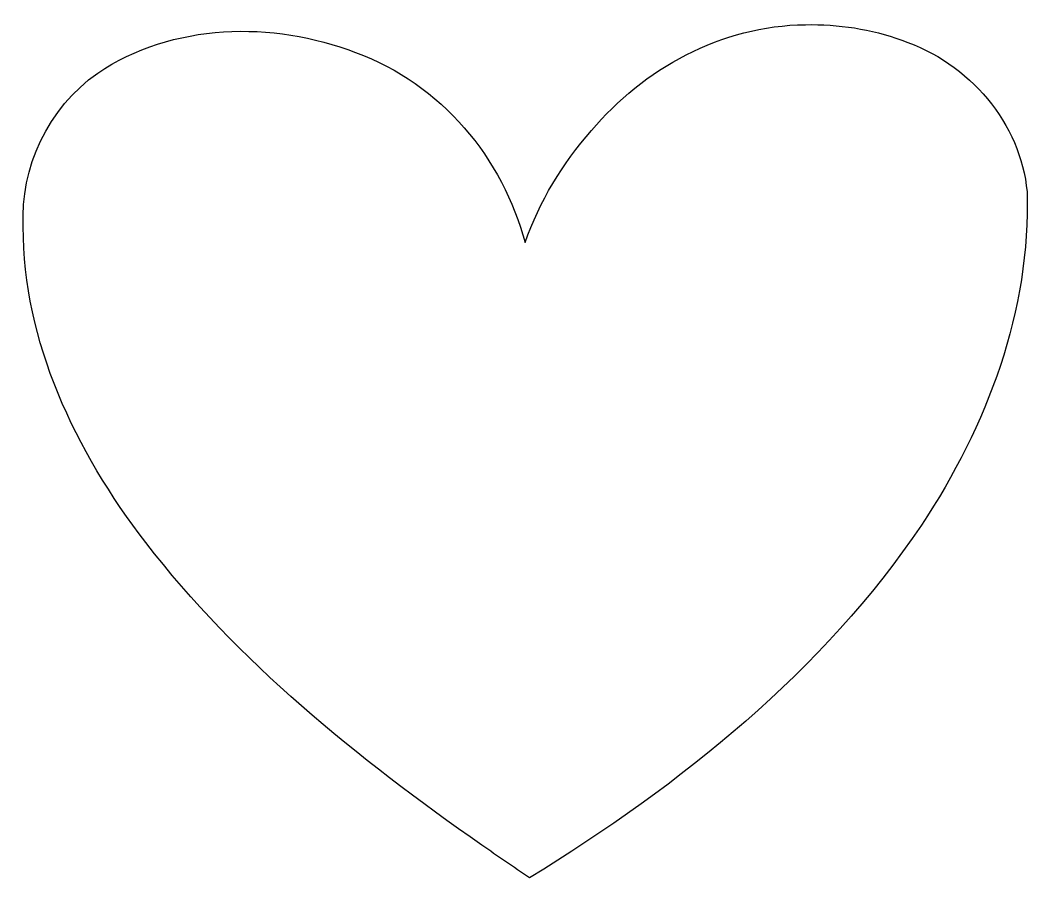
# Model space of a CAD drawing. Header units: centimetres. Extents: x -7.8 to 6, y -4.2 to 7.5.
import ezdxf

# ---------------------------------------------------------------- set-up
doc = ezdxf.new("R2010")
doc.units = ezdxf.units.CM
doc.header["$MEASUREMENT"] = 0
doc.layers.add('Layer 1', color=7, linetype='Continuous')

msp = doc.modelspace()

# ---------------------------------------------------------------- linework, layer by layer
at = {"layer": 'Layer 1', "color": 211}
msp.add_open_spline([(2.91942, 7.40762), (1.77611, 7.39739), (0.70437, 6.80211), (0.00498, 5.9656), (0.00498, 5.9656), (-0.39281, 5.51602), (-0.70421, 4.99732), (-0.90068, 4.43848), (-0.90068, 4.43848), (-1.20154, 5.57414), (-2.03601, 6.60812), (-3.21031, 7.02761), (-3.21031, 7.02761), (-4.33217, 7.46864), (-5.71525, 7.43125), (-6.72147, 6.74807), (-6.72147, 6.74807), (-7.40165, 6.26945), (-7.77712, 5.45659), (-7.73613, 4.65537), (-7.73613, 4.65537), (-7.73671, 3.08709), (-7.02618, 1.59729), (-6.06604, 0.35131), (-6.06604, 0.35131), (-4.8172, -1.27039), (-3.18582, -2.5851), (-1.49009, -3.77137), (-1.49009, -3.77137), (-1.27431, -3.92121), (-1.05705, -4.06911), (-0.83903, -4.21599), (-0.83903, -4.21599), (1.22966, -2.94709), (3.16489, -1.39323), (4.49958, 0.59005), (4.49958, 0.59005), (5.39604, 1.94018), (5.98861, 3.51925), (5.93724, 5.13112), (5.93724, 5.13112), (5.85396, 6.05789), (5.1514, 6.89189), (4.22994, 7.19604), (4.22994, 7.19604), (3.81494, 7.3499), (3.36551, 7.41544), (2.91941, 7.40761), (2.91941, 7.40761), (2.91941, 7.40761), (2.91942, 7.40762), (2.91942, 7.40762)], degree=3, knots=[0, 0, 0, 0, 0.07142857, 0.07142857, 0.07142857, 0.07142857, 0.14285714, 0.14285714, 0.14285714, 0.14285714, 0.21428571, 0.21428571, 0.21428571, 0.21428571, 0.28571429, 0.28571429, 0.28571429, 0.28571429, 0.35714286, 0.35714286, 0.35714286, 0.35714286, 0.42857143, 0.42857143, 0.42857143, 0.42857143, 0.5, 0.5, 0.5, 0.5, 0.57142857, 0.57142857, 0.57142857, 0.57142857, 0.64285714, 0.64285714, 0.64285714, 0.64285714, 0.71428571, 0.71428571, 0.71428571, 0.71428571, 0.78571429, 0.78571429, 0.78571429, 0.78571429, 0.85714286, 0.85714286, 0.85714286, 0.85714286, 1, 1, 1, 1], dxfattribs=at)

doc.saveas('drawing.dxf')
